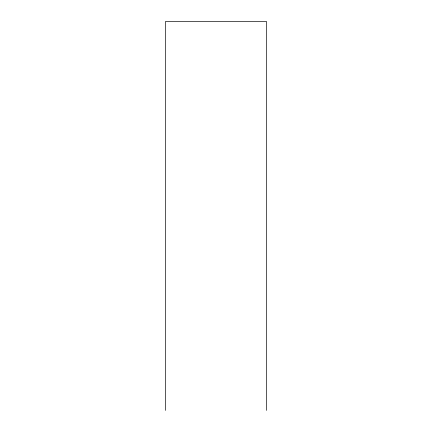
<?xml version="1.0" encoding="UTF-8"?>
<svg xmlns="http://www.w3.org/2000/svg" width="432" height="432" viewBox="0 0 432 432"><rect width="100%" height="100%" fill="white"/><g stroke="black" fill="none" stroke-linecap="round" stroke-linejoin="round"><path stroke-width="0.65" d="M266.625 410.4L266.625 21.6L165.375 21.6L165.375 410.4"/></g></svg>
